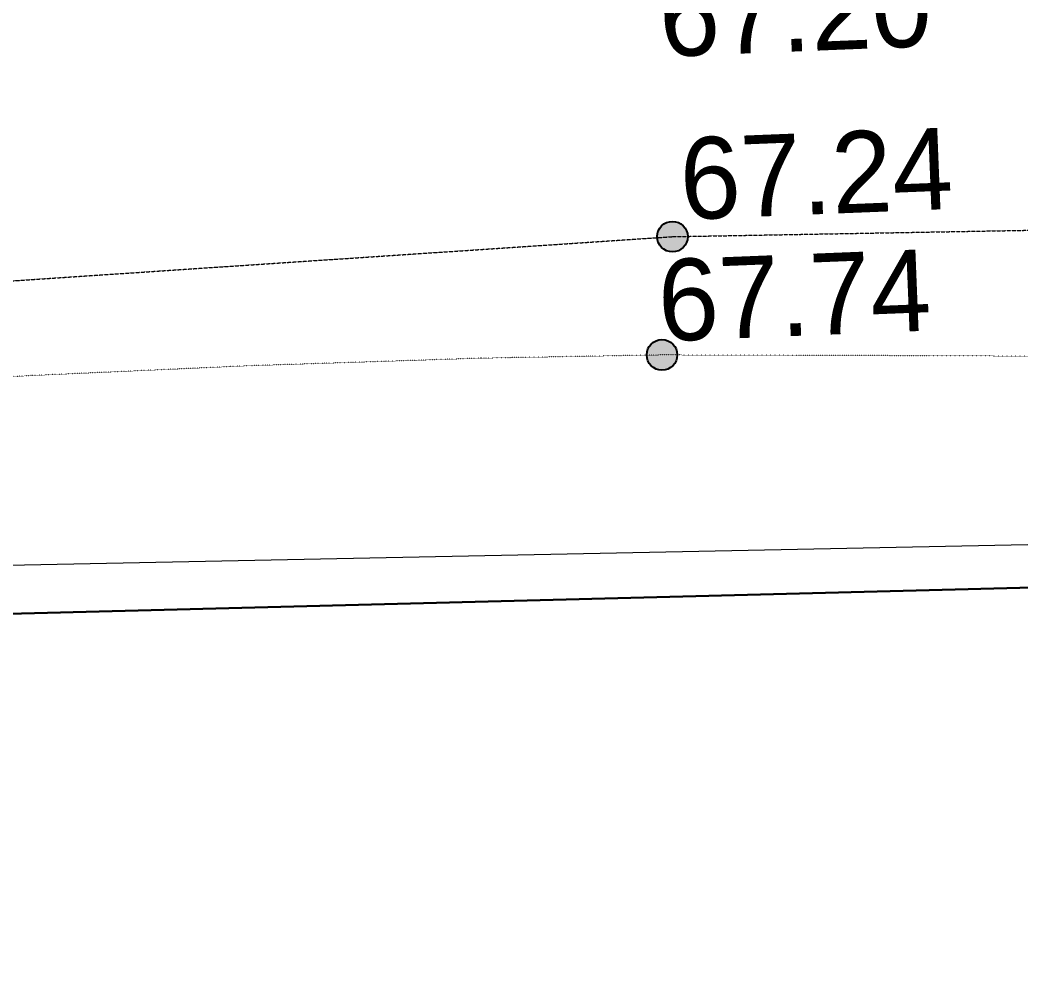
# Model space of a CAD drawing. Header units: millimetres. Extents: x -2893842 to -949497, y -1203244 to 262218.
# Drawn here: x -2303283 to -2293466, y -545511 to -536113 of the extents above; entities that cross this region are included whole.
import ezdxf

# ---------------------------------------------------------------- set-up
doc = ezdxf.new("R2010")
doc.units = ezdxf.units.MM
doc.linetypes.add('g5_05x2', pattern=[3.5, 2.5, -1])
doc.linetypes.add('g5_366', pattern=[0.85, 0.1, -0.75])
doc.layers.get('0').update_dxf_attribs({"lineweight": 5})
for name, color, linetype in [('!!!_ Размеры', 7, 'Continuous'), ('10_Границы покрытий и угодий', 253, 'Continuous'), ('14_Ограждения', 253, 'Continuous'), ('61_Отметки высоты поверхности', 253, 'Continuous')]:
    doc.layers.add(name, color=color, linetype=linetype)
doc.styles.add('LIKE17', font='d431.shx')
doc.linetypes.add('g5_474_2a', pattern='A,1,-0.25,[27,GUGK_2005.shx,S=1,R=0,X=0,Y=0],-0.25,1', length=2.5)

# ---------------------------------------------------------------- blocks, each defined once
blk = doc.blocks.new('g5_330')
blk.add_hatch(color=0).paths.add_polyline_path([(-0.15, 0, 1), (0.15, 0, 1)])
at = {"color": 0}
blk.add_circle((0, 0), 0.15, dxfattribs=at)
blk = doc.blocks.new('Топо_07.04.17')
at = {"layer": '10_Границы покрытий и угодий', "color": 7, "linetype": 'g5_05x2', "lineweight": 20}
blk.add_lwpolyline([(-427905, -380457.2), (-414436.5, -381078.5), (-401106.8, -382348.1), (-390258.6, -382556.8)], dxfattribs=at)
at = {"layer": '10_Границы покрытий и угодий', "color": 7, "linetype": 'g5_366', "lineweight": 20}
blk.add_lwpolyline([(-394975.9, -384518), (-396296.8, -384386.4), (-399430, -384081.8), (-401134.4, -383903.5), (-404064.4, -383554.1), (-406946.5, -383176.5), (-410577.6, -382697.5), (-414669, -382220.1), (-416436.2, -382052), (-418714.8, -381868.5), (-420828.3, -381725.1), (-422081, -381649.6)], dxfattribs=at)
at = {"layer": '10_Границы покрытий и угодий', "color": 7, "linetype": 'Continuous', "lineweight": 30}
blk.add_lwpolyline([(-370115.8, -544597.5), (-370567, -542128.4), (-373329.3, -523670.4), (-373631.3, -514400.5), (-372845.7, -498063.5), (-371279.5, -482362.8), (-369347.1, -461986.9), (-367941.2, -446552.1), (-366927.7, -434497.9), (-366031.5, -421083.7), (-366304.1, -420110), (-365923.4, -419381.3), (-365810.9, -417827.4), (-366777.7, -413729.5), (-368248.3, -409728.8), (-373359.3, -399263), (-375610.7, -395821.3), (-380666.9, -391820.5), (-381613.5, -391761.2), (-382409.2, -391570.3), (-388612, -388411.9), (-407996.1, -385188.8), (-426560, -383564.6)], dxfattribs=at)
at = {"layer": '14_Ограждения', "color": 7, "linetype": 'g5_474_2a', "lineweight": 20}
blk.add_lwpolyline([(-426579.2, -383055), (-407939.4, -384786.7), (-388934.3, -387847.4), (-382279.2, -391417), (-376516, -396222.5), (-374137.5, -399680.6), (-369067.3, -410449.8)], dxfattribs=at)
at = {"layer": '61_Отметки высоты поверхности', "color": 7, "linetype": 'Continuous', "lineweight": 20, "xscale": 999.9999999999995, "yscale": 999.9999999999995, "zscale": 999.9999999999995, "rotation": 43.98139083737546}
for p in [(-414436.5, -381078.5, -67200), (-414669, -382220.1, -67200)]:
    blk.add_blockref('g5_330', p, dxfattribs=at)
at = {"layer": '61_Отметки высоты поверхности', "color": 7, "linetype": 'Continuous', "lineweight": 15, "style": 'LIKE17'}
for s, p in [('67.20', (-414353.1, -379312.7, -67200)), ('67.24', (-414329.9, -380923.1, -67200)), ('67.74', (-414677.3, -382085.3, -67200))]:
    blk.add_text(s, height=800, rotation=355.8137, dxfattribs=at).set_placement(p)

msp = doc.modelspace()

# ---------------------------------------------------------------- block references
at = {"layer": '!!!_ Размеры', "color": 1, "lineweight": 0, "rotation": 6.471407436947433}
msp.add_blockref('Топо_07.04.17', (-1928038.79367, -112877.83782), dxfattribs=at)

doc.saveas('drawing.dxf')
